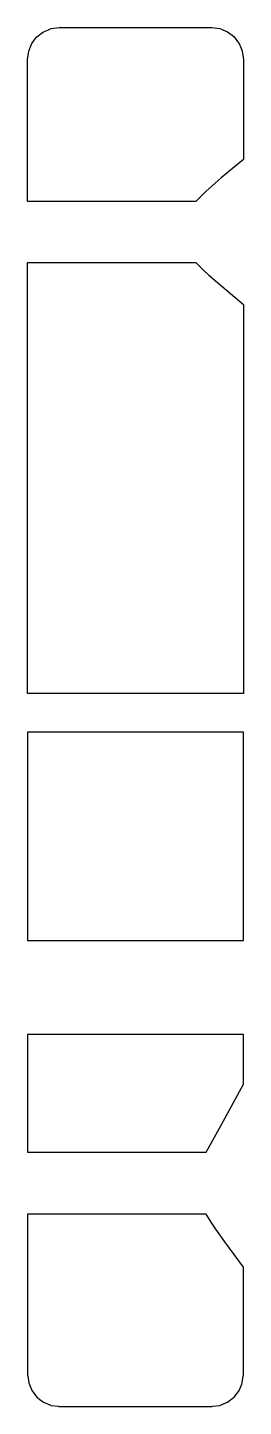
# Model space of a CAD drawing. Header units: metres. Extents: x 2.4 to 16, y -16 to 70.9.
import ezdxf

# ---------------------------------------------------------------- set-up
doc = ezdxf.new("R2010")
doc.units = ezdxf.units.M

msp = doc.modelspace()

# ---------------------------------------------------------------- linework, layer by layer
for p, q in [((2.986, 70.352), (3.263, 70.565)), ((3.263, 70.565), (3.4, 70.67)), ((3.4, 70.67), (3.719, 70.802)), ((3.719, 70.802), (3.882, 70.87)), ((3.882, 70.87), (4.223, 70.915)), ((4.223, 70.915), (4.4, 70.938)), ((4.4, 70.938), (10.72, 70.938)), ((10.72, 70.938), (14, 70.938)), ((14, 70.938), (14.342, 70.893)), ((14.342, 70.893), (14.518, 70.87)), ((14.518, 70.87), (14.841, 70.736)), ((14.841, 70.736), (15, 70.67)), ((15, 70.67), (15.284, 70.452)), ((15.284, 70.452), (15.414, 70.352)), ((2.468, 69.456), (2.609, 69.796)), ((2.609, 69.796), (2.668, 69.938)), ((2.668, 69.938), (2.886, 70.222)), ((2.886, 70.222), (2.986, 70.352)), ((15.414, 70.352), (15.638, 70.06)), ((15.638, 70.06), (15.732, 69.938)), ((15.732, 69.938), (15.878, 69.586)), ((15.878, 69.586), (15.932, 69.456)), ((2.4, 68.933), (2.45, 69.316)), ((2.4, 67.006), (2.4, 68.933)), ((2.45, 69.316), (2.468, 69.456)), ((15.932, 69.456), (15.95, 69.316)), ((15.95, 69.316), (16, 68.933)), ((16, 68.933), (16, 66.406)), ((16, 68.933), (16, 68.933)), ((2.4, 66.089), (2.4, 67.006)), ((2.4, 63.034), (2.4, 66.089)), ((16, 66.406), (16, 62.613)), ((2.4, 62.067), (2.4, 63.034)), ((16, 62.613), (15.309, 62.056)), ((2.4, 61.575), (2.4, 62.067)), ((15.309, 62.056), (14.607, 61.457)), ((2.4, 60.659), (2.4, 61.575)), ((14.607, 61.457), (13.655, 60.621)), ((2.4, 60.53), (2.4, 60.659)), ((2.4, 60.441), (2.4, 60.53)), ((2.4, 59.973), (2.4, 60.441)), ((13.655, 60.621), (13, 59.973)), ((6.486, 59.973), (2.4, 59.973)), ((13, 59.973), (6.486, 59.973)), ((2.4, 55.89), (2.4, 56.131)), ((2.4, 56.131), (8.914, 56.131)), ((2.4, 50.641), (2.4, 55.89)), ((8.914, 56.131), (13, 56.131)), ((13, 56.131), (13.487, 55.649)), ((13.487, 55.649), (13.82, 55.33)), ((13.82, 55.33), (16, 53.474)), ((16, 53.474), (16, 47.31)), ((2.4, 45.315), (2.4, 50.641)), ((16, 47.31), (16, 46.467)), ((16, 46.467), (16, 44.547)), ((16, 46.467), (16, 46.467)), ((2.4, 44.547), (2.4, 45.315)), ((2.4, 40.283), (2.4, 44.547)), ((16, 44.547), (16, 39.496)), ((2.4, 35.887), (2.4, 40.283)), ((16, 39.496), (16, 35.887)), ((2.4, 35.598), (2.4, 35.887)), ((16, 35.887), (16, 35.165)), ((2.4, 35.165), (2.4, 35.598)), ((2.4, 31.717), (2.4, 35.165)), ((16, 35.165), (16, 28.959)), ((2.4, 28.959), (2.4, 31.717)), ((12.147, 28.959), (2.4, 28.959)), ((16, 28.959), (12.147, 28.959)), ((6.253, 26.505), (2.4, 26.505)), ((2.4, 26.505), (2.4, 23.12)), ((16, 26.505), (6.253, 26.505)), ((16, 20.299), (16, 26.505)), ((2.4, 23.12), (2.4, 20.299)), ((2.4, 20.299), (2.4, 18.624)), ((16, 16.113), (16, 20.299)), ((2.4, 18.624), (2.4, 16.113)), ((2.4, 16.113), (2.4, 14.589)), ((16, 13.37), (16, 16.113)), ((16, 16.113), (16, 16.113)), ((2.4, 14.589), (2.4, 13.37)), ((2.4, 13.37), (6.707, 13.37)), ((6.707, 13.37), (16, 13.37)), ((11.693, 7.453), (2.4, 7.453)), ((2.4, 7.453), (2.4, 5.623)), ((16, 7.453), (11.693, 7.453)), ((16, 5.031), (16, 7.453)), ((2.4, 5.623), (2.4, 1.155)), ((16, 4.311), (16, 5.031)), ((14.592, 1.735), (16, 4.311)), ((16, 4.311), (16, 4.311)), ((2.4, 1.155), (2.4, 0.023)), ((13.656, 0.023), (14.592, 1.735)), ((2.4, 0.023), (12.285, 0.023)), ((12.285, 0.023), (13.656, 0.023)), ((9.453, -3.869), (2.4, -3.869)), ((2.4, -3.869), (2.4, -4.332)), ((2.4, -4.332), (2.4, -4.411)), ((13.656, -3.869), (9.453, -3.869)), ((14.015, -4.451), (13.656, -3.869)), ((2.4, -4.411), (2.4, -4.519)), ((2.4, -4.519), (2.4, -5.382)), ((14.267, -4.83), (14.015, -4.451)), ((14.832, -5.613), (14.267, -4.83)), ((2.4, -5.382), (2.4, -5.764)), ((2.4, -5.764), (2.4, -6.398)), ((16, -7.215), (14.832, -5.613)), ((2.4, -6.398), (2.4, -7.746)), ((2.4, -7.746), (2.4, -9.015)), ((16, -7.39), (16, -7.215)), ((16, -9.926), (16, -7.39)), ((2.4, -9.015), (2.4, -9.793)), ((2.4, -9.793), (2.4, -10.254)), ((2.4, -10.254), (2.4, -10.501)), ((16, -11.024), (16, -9.926)), ((2.4, -10.501), (2.4, -13.959)), ((16, -11.048), (16, -11.024)), ((16, -11.604), (16, -11.048)), ((16, -11.892), (16, -11.604)), ((16, -14), (16, -11.892)), ((2.4, -13.959), (2.4, -14)), ((2.4, -14), (2.41, -14.078)), ((2.41, -14.078), (2.468, -14.518)), ((2.468, -14.518), (2.638, -14.927)), ((15.732, -15), (15.903, -14.588)), ((15.903, -14.588), (15.932, -14.518)), ((15.932, -14.518), (15.99, -14.075)), ((15.99, -14.075), (15.999, -14.019)), ((15.999, -14.019), (16, -14)), ((16, -14), (16, -14)), ((2.638, -14.927), (2.668, -15)), ((2.668, -15), (2.938, -15.352)), ((2.938, -15.352), (2.986, -15.414)), ((2.986, -15.414), (3.337, -15.684)), ((15, -15.732), (15.354, -15.46)), ((15.354, -15.46), (15.414, -15.414)), ((15.414, -15.414), (15.686, -15.06)), ((15.686, -15.06), (15.732, -15)), ((3.337, -15.684), (3.4, -15.732)), ((3.4, -15.732), (3.81, -15.902)), ((3.81, -15.902), (3.882, -15.932)), ((3.882, -15.932), (4.322, -15.99)), ((4.322, -15.99), (4.361, -15.995)), ((4.361, -15.995), (4.382, -15.998)), ((4.382, -15.998), (4.4, -16)), ((4.4, -16), (5.096, -16)), ((5.096, -16), (14, -16)), ((14, -16), (14.075, -15.99)), ((14.075, -15.99), (14.518, -15.932)), ((14.518, -15.932), (14.93, -15.761)), ((14.93, -15.761), (15, -15.732))]:
    msp.add_line(p, q)

doc.saveas('drawing.dxf')
